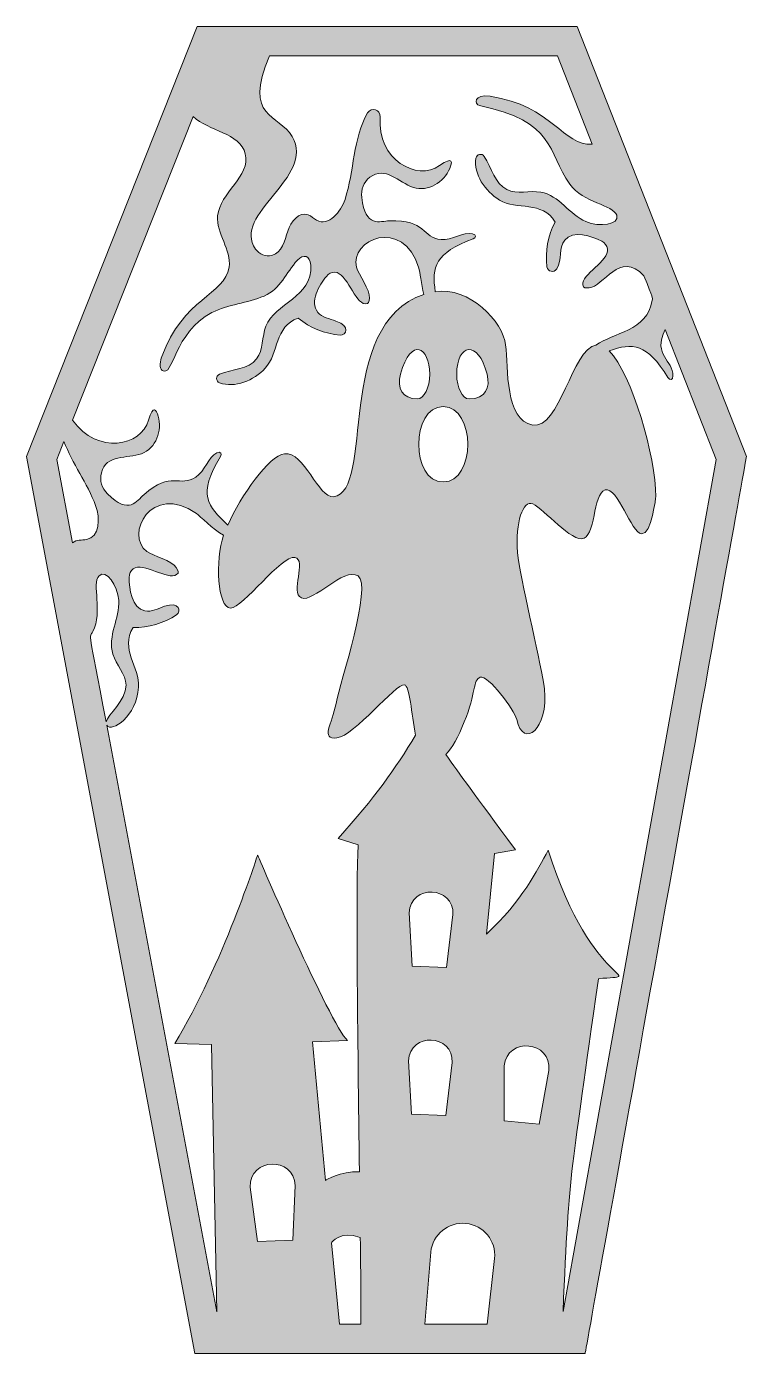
# Model space of a CAD drawing. Extents: x 647 to 1353, y -1650 to -350.
import ezdxf

# ---------------------------------------------------------------- set-up
doc = ezdxf.new("R2010")
doc.units = 0
doc.header["$MEASUREMENT"] = 0
doc.layers.add('Livello 1', color=7, linetype='Continuous', lineweight=0)

msp = doc.modelspace()

# ---------------------------------------------------------------- hatches: boundary and pattern name
at = {"layer": 'Livello 1', "true_color": 0x000000, "transparency": 33554687}
h = msp.add_hatch(color=18, dxfattribs=at)
h.dxf.hatch_style = 2
edge = h.paths.add_edge_path()
edge.add_spline(control_points=[(1172.9, -1608.9), (1179.1, -1463.3), (1180.8, -1476.8), (1207.5, -1282.9), (1257.9, -1277.7), (1203.2, -1297.2), (1158.4, -1156.9), (1147.6, -1176.4), (1133.2, -1206.7), (1097.8, -1239.1), (1097.8, -1239.1), (1105.7, -1160.2), (1105.7, -1160.2), (1105.7, -1160.2), (1126.4, -1156.6), (1126.4, -1156.6), (1085, -1100.4), (1071.9, -1083.1), (1058.2, -1063.1), (1064.4, -1057), (1070.1, -1046.2), (1076.2, -1031.2), (1087.8, -1003.2), (1084.5, -989.9), (1091.9, -987.5), (1099.4, -985), (1125.4, -1019.3), (1127.5, -1028.8), (1134.1, -1058.5), (1158.9, -1037.9), (1154.7, -999), (1152.4, -977.5), (1133.2, -901.5), (1129.1, -870.9), (1125, -840.4), (1132.4, -816.4), (1141.5, -817.2), (1150.6, -818.1), (1177, -851.9), (1191.1, -851.9), (1205.1, -851.9), (1201.8, -807.3), (1214.2, -804), (1226.6, -800.7), (1239.8, -846.2), (1249.8, -847), (1259.7, -847.8), (1263.8, -810.6), (1263.8, -810.6), (1263.8, -771.4), (1240.4, -690.4), (1218.1, -667.8), (1241.1, -659.5), (1255.2, -660.5), (1275.6, -693.8), (1277.4, -696.6), (1280.5, -696.5), (1280.6, -692.3), (1280.9, -676.4), (1260.4, -672.9), (1272.9, -646.9), (1272.9, -646.9), (1322.9, -774.2), (1322.9, -774.2), (1322.9, -774.2), (1172.9, -1608.9), (1172.9, -1608.9)], knot_values=[0, 0, 0, 0, 1, 1, 1, 2, 2, 2, 3, 3, 3, 4, 4, 4, 5, 5, 5, 6, 6, 6, 7, 7, 7, 8, 8, 8, 9, 9, 9, 10, 10, 10, 11, 11, 11, 12, 12, 12, 13, 13, 13, 14, 14, 14, 15, 15, 15, 16, 16, 16, 17, 17, 17, 18, 18, 18, 19, 19, 19, 20, 20, 20, 21, 21, 21, 22, 22, 22, 22], degree=3, periodic=0)
edge = h.paths.add_edge_path()
edge.add_spline(control_points=[(726, -1034.6), (730.9, -1041.9), (755.2, -1025.9), (757.2, -997.3), (758.6, -977.7), (738.6, -959.9), (751.7, -938.9), (766.8, -939.2), (781.9, -934.7), (794.4, -926.2), (798.9, -923.2), (797.6, -912.8), (782.6, -918), (776.3, -920.3), (769.9, -923.8), (763.3, -922.4), (750.4, -919.8), (747.8, -900.9), (747.9, -889.7), (747.9, -886.4), (749.3, -883.3), (751.9, -881.3), (761.5, -874.3), (786.2, -893), (794.3, -887), (797.4, -884.7), (796, -883.3), (794.1, -880), (790.3, -873.4), (771, -868.5), (765.4, -864.4), (743.1, -848.2), (769.7, -796.4), (813.8, -827), (817.2, -829.3), (830.2, -842.9), (840.5, -848.4), (832, -872.8), (834.3, -919.7), (847.3, -919.7), (858.9, -919.7), (897.7, -867.6), (910.1, -870.1), (922.5, -872.6), (905.2, -904.8), (916.7, -909.8), (928.3, -914.7), (958.1, -879.2), (972.1, -888.3), (986.2, -897.4), (954.8, -992.4), (950.6, -1013.1), (946.5, -1033.7), (934.9, -1048.6), (951.5, -1046.9), (968, -1045.3), (1009.3, -993.2), (1017.6, -994.9), (1022.8, -995.9), (1024.4, -1023.1), (1028.5, -1044.2), (1008.4, -1077.4), (988.9, -1105.2), (952.6, -1145.5), (952.6, -1145.5), (972.4, -1151.6), (972.4, -1151.6), (969.7, -1178.7), (971.8, -1343.2), (973.5, -1472), (954.6, -1471.1), (940.4, -1480.4), (940.4, -1480.4), (940.4, -1480.4), (927.5, -1344.8), (927.5, -1344.8), (927.5, -1344.8), (961.8, -1343.5), (961.8, -1343.5), (944.5, -1326.6), (873.7, -1161.8), (873.7, -1161.8), (873.7, -1161.8), (839.5, -1269.2), (792.7, -1346.3), (792.7, -1346.3), (828.6, -1347.3), (828.6, -1347.3), (828.6, -1347.3), (833.9, -1609.2), (833.9, -1609.2), (833.9, -1609.2), (726, -1034.6), (726, -1034.6)], knot_values=[0, 0, 0, 0, 1, 1, 1, 2, 2, 2, 3, 3, 3, 4, 4, 4, 5, 5, 5, 6, 6, 6, 7, 7, 7, 8, 8, 8, 9, 9, 9, 10, 10, 10, 11, 11, 11, 12, 12, 12, 13, 13, 13, 14, 14, 14, 15, 15, 15, 16, 16, 16, 17, 17, 17, 18, 18, 18, 19, 19, 19, 20, 20, 20, 21, 21, 21, 22, 22, 22, 23, 23, 23, 24, 24, 24, 25, 25, 25, 26, 26, 26, 27, 27, 27, 28, 28, 28, 29, 29, 29, 30, 30, 30, 31, 31, 31, 31], degree=3, periodic=0)
edge = h.paths.add_edge_path()
edge.add_spline(control_points=[(684.1, -756.5), (692.1, -777.8), (707, -797.6), (715.1, -819.4), (719.8, -831.7), (719, -850.2), (706.1, -852.7), (701.5, -853.6), (696.6, -852), (692.5, -855.9), (692.5, -855.9), (677.1, -774.2), (677.1, -774.2), (677.1, -774.2), (684.1, -756.5), (684.1, -756.5)], knot_values=[0, 0, 0, 0, 1, 1, 1, 2, 2, 2, 3, 3, 3, 4, 4, 4, 5, 5, 5, 5], degree=3, periodic=0)
edge = h.paths.add_edge_path()
edge.add_spline(control_points=[(1068.8, -690.5), (1068.8, -660.6), (1090, -656.4), (1098.5, -690.5), (1101.8, -703.8), (1097.4, -714.8), (1080.9, -714.8), (1074.2, -714.8), (1068.8, -703.9), (1068.8, -690.5)], knot_values=[0, 0, 0, 0, 1, 1, 1, 2, 2, 2, 3, 3, 3, 3], degree=3, periodic=0)
edge = h.paths.add_edge_path()
edge.add_spline(control_points=[(1055.6, -722.4), (1087.6, -722.4), (1087.6, -796.2), (1055.6, -796.2), (1023.5, -796.2), (1023.5, -722.4), (1055.6, -722.4)], knot_values=[0, 0, 0, 0, 1, 1, 1, 2, 2, 2, 2], degree=3, periodic=0)
edge = h.paths.add_edge_path()
edge.add_spline(control_points=[(1013.7, -690.5), (1024.2, -653.1), (1042.3, -664.1), (1042.3, -690.5), (1042.3, -703.9), (1036.9, -714.8), (1030.2, -714.8), (1015.9, -714.8), (1009.8, -704.3), (1013.7, -690.5)], knot_values=[0, 0, 0, 0, 1, 1, 1, 2, 2, 2, 3, 3, 3, 3], degree=3, periodic=0)
edge = h.paths.add_edge_path()
edge.add_spline(control_points=[(725.4, -1031.2), (707.7, -936.9), (708.6, -949.5), (712.2, -942.8), (722.6, -923.4), (710.9, -895.9), (718.4, -888.2), (725.4, -881.1), (736.6, -897.7), (737.7, -912.1), (738.9, -929.8), (726.5, -947.3), (732, -964.8), (735.3, -975.4), (744.6, -984.2), (744.9, -995.4), (745.1, -1010.4), (727, -1023.9), (725.4, -1031.2)], knot_values=[0, 0, 0, 0, 1, 1, 1, 2, 2, 2, 3, 3, 3, 4, 4, 4, 5, 5, 5, 6, 6, 6, 6], degree=3, periodic=0)
edge = h.paths.add_edge_path()
edge.add_spline(control_points=[(844.5, -838.5), (824.7, -819.4), (814.4, -808.9), (837.4, -771.4), (839.1, -768.7), (837.5, -765.9), (833.8, -767.7), (825.2, -771.9), (822, -785.6), (813.3, -791.4), (797.5, -802), (789.4, -784.7), (762.2, -808.7), (755.5, -814.5), (747.9, -829.3), (726.8, -807.7), (721.4, -802.2), (718.7, -795), (720.7, -787.3), (725.5, -768.6), (745.7, -773.7), (760.1, -768.5), (774.2, -763.3), (780.6, -745.6), (776.4, -731.6), (774.7, -725.9), (771.6, -719.4), (766.9, -735.8), (759.6, -760.8), (717.3, -770.2), (692.4, -735.7), (692.4, -735.7), (810.5, -438), (810.5, -438), (825.7, -453), (856.5, -453.7), (861.7, -474.7), (867.2, -496.9), (836.7, -512.7), (834.6, -535.5), (833, -552.8), (848.4, -568.5), (845.8, -585.7), (841.6, -613), (800.8, -616), (779.9, -673.3), (778.5, -676.9), (777, -684.7), (780.3, -686.9), (791.3, -694.6), (791.5, -649.6), (829, -630.3), (845.1, -622), (863.6, -621.1), (880.1, -614), (896.4, -607), (901.6, -591.1), (912.7, -579), (918.7, -572.5), (925.1, -574.4), (925.8, -583.7), (928, -615.3), (890.4, -621.2), (881.9, -643.5), (877.8, -653.9), (879.6, -666.6), (872.8, -675.5), (864.6, -686.1), (848.9, -685.6), (836.4, -690.7), (832.6, -692.2), (832.7, -697.5), (836.5, -699), (851.1, -704.6), (870.1, -696.9), (881.3, -684.6), (894.6, -670.2), (890.1, -643.8), (913.4, -635.6), (925, -645.2), (939.7, -651.1), (954.7, -652.3), (960.3, -652.8), (965.3, -643.8), (950.5, -638.5), (944.2, -636.3), (937, -635.1), (932.8, -630), (924.3, -619.8), (934, -603.5), (941.1, -594.8), (943.1, -592.2), (946.2, -590.6), (949.5, -590.7), (961.3, -591.2), (969.1, -621.2), (979.1, -621.6), (982.9, -621.7), (982.7, -619.7), (983.3, -616), (984.4, -608.5), (972.4, -592.6), (970.6, -585.9), (963.2, -559.4), (1016.4, -535.4), (1031.8, -586.8), (1032.7, -590), (1034, -602.2), (1036.7, -612.5), (948.1, -641.7), (989.1, -806.1), (948.1, -810.6), (933.3, -812.3), (919.2, -766), (900.2, -768.5), (884.8, -770.5), (857.3, -809.7), (844.5, -838.5)], knot_values=[0, 0, 0, 0, 1, 1, 1, 2, 2, 2, 3, 3, 3, 4, 4, 4, 5, 5, 5, 6, 6, 6, 7, 7, 7, 8, 8, 8, 9, 9, 9, 10, 10, 10, 11, 11, 11, 12, 12, 12, 13, 13, 13, 14, 14, 14, 15, 15, 15, 16, 16, 16, 17, 17, 17, 18, 18, 18, 19, 19, 19, 20, 20, 20, 21, 21, 21, 22, 22, 22, 23, 23, 23, 24, 24, 24, 25, 25, 25, 26, 26, 26, 27, 27, 27, 28, 28, 28, 29, 29, 29, 30, 30, 30, 31, 31, 31, 32, 32, 32, 33, 33, 33, 34, 34, 34, 35, 35, 35, 36, 36, 36, 37, 37, 37, 38, 38, 38, 39, 39, 39, 39], degree=3, periodic=0)
edge = h.paths.add_edge_path()
edge.add_spline(control_points=[(1058.8, -1271.8), (1058.8, -1271.8), (1025.2, -1270.4), (1025.2, -1270.4), (1025.2, -1270.4), (1022.3, -1218.2), (1022.3, -1218.2), (1023.5, -1190), (1066.3, -1191.8), (1065.1, -1220.1), (1065.1, -1220.1), (1058.8, -1271.8), (1058.8, -1271.8)], knot_values=[0, 0, 0, 0, 1, 1, 1, 2, 2, 2, 3, 3, 3, 4, 4, 4, 4], degree=3, periodic=0)
edge = h.paths.add_edge_path()
edge.add_spline(control_points=[(1021.6, -1363.3), (1022.8, -1335), (1065.5, -1336.8), (1064.3, -1365.1), (1064.3, -1365.1), (1058, -1416.9), (1058, -1416.9), (1058, -1416.9), (1024.4, -1415.5), (1024.4, -1415.5), (1024.4, -1415.5), (1021.6, -1363.3), (1021.6, -1363.3)], knot_values=[0, 0, 0, 0, 1, 1, 1, 2, 2, 2, 3, 3, 3, 4, 4, 4, 4], degree=3, periodic=0)
edge = h.paths.add_edge_path()
edge.add_spline(control_points=[(946.2, -1541.6), (946.2, -1541.6), (954, -1529.3), (974.3, -1536.3), (974.8, -1575.7), (975.1, -1606.6), (974.9, -1621.4), (974.9, -1621.4), (953.9, -1621.4), (953.9, -1621.4), (953.9, -1621.4), (946.2, -1541.6), (946.2, -1541.6)], knot_values=[0, 0, 0, 0, 1, 1, 1, 2, 2, 2, 3, 3, 3, 4, 4, 4, 4], degree=3, periodic=0)
edge = h.paths.add_edge_path()
edge.add_spline(control_points=[(910.6, -1485.6), (910.6, -1485.6), (908.2, -1539.1), (908.2, -1539.1), (908.2, -1539.1), (873.6, -1540.2), (873.6, -1540.2), (873.6, -1540.2), (866.6, -1487), (866.6, -1487), (865.6, -1458), (909.6, -1456.5), (910.6, -1485.6)], knot_values=[0, 0, 0, 0, 1, 1, 1, 2, 2, 2, 3, 3, 3, 4, 4, 4, 4], degree=3, periodic=0)
edge = h.paths.add_edge_path()
edge.add_spline(control_points=[(1105.9, -1556.9), (1105.9, -1556.9), (1098.5, -1621.4), (1098.5, -1621.4), (1098.5, -1621.4), (1037.4, -1621.4), (1037.4, -1621.4), (1037.4, -1621.4), (1043.4, -1550.7), (1043.4, -1550.7), (1045.1, -1533.5), (1060.5, -1520.9), (1077.8, -1522.6), (1095, -1524.3), (1107.6, -1539.7), (1105.9, -1556.9)], knot_values=[0, 0, 0, 0, 1, 1, 1, 2, 2, 2, 3, 3, 3, 4, 4, 4, 5, 5, 5, 5], degree=3, periodic=0)
edge = h.paths.add_edge_path()
edge.add_spline(control_points=[(1115.2, -1422), (1115.2, -1422), (1115.2, -1368.3), (1115.2, -1368.3), (1118.1, -1339.4), (1161.9, -1343.7), (1159, -1372.7), (1159, -1372.7), (1149.5, -1425.4), (1149.5, -1425.4), (1149.5, -1425.4), (1115.2, -1422), (1115.2, -1422)], knot_values=[0, 0, 0, 0, 1, 1, 1, 2, 2, 2, 3, 3, 3, 4, 4, 4, 4], degree=3, periodic=0)
edge = h.paths.add_edge_path()
edge.add_spline(control_points=[(1201.4, -465.2), (1173.2, -467.5), (1162.4, -427.4), (1101.4, -418.3), (1085.4, -415.8), (1085.6, -426.3), (1091.2, -427.5), (1165.2, -442.5), (1157.6, -472.9), (1179.6, -504.5), (1192.3, -522.7), (1222.1, -524.6), (1225.5, -534.9), (1228.7, -544.3), (1208.5, -546.7), (1195.4, -541.1), (1179.1, -534.3), (1169.2, -515.2), (1151.1, -512.2), (1140.1, -510.4), (1128, -514.7), (1118, -509.8), (1105.9, -503.9), (1103.2, -488.4), (1095.7, -477.2), (1093.5, -473.8), (1088.3, -475), (1087.6, -479), (1085.1, -494.4), (1096.5, -511.4), (1110.7, -520), (1127.5, -530.1), (1152.5, -520.3), (1165.2, -541.5), (1158.1, -554.8), (1155.3, -570.4), (1157.2, -585.3), (1157.7, -590.2), (1164.2, -591.6), (1166.8, -587.4), (1172.4, -578.1), (1168.3, -567.2), (1174.6, -559.3), (1182.8, -549.1), (1200.8, -555.2), (1210.8, -560.4), (1213.7, -561.9), (1215.9, -564.6), (1216.5, -567.8), (1218.4, -579.5), (1190.5, -593.1), (1192.2, -603.1), (1192.8, -606.8), (1194.7, -606.2), (1198.5, -606), (1212.5, -605.2), (1228.3, -568.7), (1252.2, -594.2), (1261.3, -617.5), (1260.8, -615.1), (1260.3, -618.1), (1255.5, -648.5), (1221.8, -650.1), (1205.2, -662), (1182, -665.7), (1169.5, -745.2), (1143.2, -740.4), (1115.9, -735.4), (1119.2, -685), (1116.7, -661.9), (1114.3, -639.2), (1081, -604.5), (1047.8, -609.8), (1044.3, -585.5), (1047.4, -571.7), (1084.8, -558.1), (1087.9, -557), (1088.4, -553.9), (1084.4, -553), (1075.1, -550.9), (1064, -559.6), (1053.6, -558.7), (1034.6, -557.1), (1039.1, -538.6), (1002.8, -540.3), (993.9, -540.7), (978.9, -547.6), (975.8, -517.5), (975, -509.8), (977.4, -502.5), (983.7, -497.7), (999.1, -486.1), (1011.7, -502.7), (1026.3, -507.6), (1040.5, -512.4), (1056.5, -502.5), (1062, -489), (1064.3, -483.5), (1065.9, -476.4), (1051.9, -486.3), (1030, -501.8), (990.6, -480.7), (993.8, -438.5), (994.3, -431.4), (985, -428.6), (981.4, -434.7), (967.2, -459.5), (968.4, -491.5), (959.4, -519.3), (955.3, -531.9), (943.2, -545.9), (931.5, -539.8), (928.6, -538.2), (926.4, -535.7), (923.3, -534.5), (914.4, -531), (906.2, -541.2), (903.3, -550.4), (900.3, -559.8), (897.7, -571.5), (887.8, -574.2), (881.8, -575.9), (875.4, -573.2), (871.8, -568.1), (847.4, -534.1), (931, -497.8), (907.7, -457.8), (894.6, -435.3), (859.2, -440.6), (885.3, -378.6), (885.3, -378.6), (1167.4, -378.6), (1167.4, -378.6), (1167.4, -378.6), (1201.4, -465.2), (1201.4, -465.2)], knot_values=[0, 0, 0, 0, 1, 1, 1, 2, 2, 2, 3, 3, 3, 4, 4, 4, 5, 5, 5, 6, 6, 6, 7, 7, 7, 8, 8, 8, 9, 9, 9, 10, 10, 10, 11, 11, 11, 12, 12, 12, 13, 13, 13, 14, 14, 14, 15, 15, 15, 16, 16, 16, 17, 17, 17, 18, 18, 18, 19, 19, 19, 20, 20, 20, 21, 21, 21, 22, 22, 22, 23, 23, 23, 24, 24, 24, 25, 25, 25, 26, 26, 26, 27, 27, 27, 28, 28, 28, 29, 29, 29, 30, 30, 30, 31, 31, 31, 32, 32, 32, 33, 33, 33, 34, 34, 34, 35, 35, 35, 36, 36, 36, 37, 37, 37, 38, 38, 38, 39, 39, 39, 40, 40, 40, 41, 41, 41, 42, 42, 42, 43, 43, 43, 44, 44, 44, 45, 45, 45, 45], degree=3, periodic=0)
edge = h.paths.add_edge_path()
edge.add_spline(control_points=[(1186.9, -350), (1186.9, -350), (814.5, -350), (814.5, -350), (814.5, -350), (647.4, -771.3), (647.4, -771.3), (647.4, -771.3), (812.4, -1650), (812.4, -1650), (812.4, -1650), (1194.6, -1650), (1194.6, -1650), (1195.3, -1645.9), (1351.3, -778.2), (1352.6, -771.3), (1352.6, -771.3), (1186.9, -350), (1186.9, -350)], knot_values=[0, 0, 0, 0, 1, 1, 1, 2, 2, 2, 3, 3, 3, 4, 4, 4, 5, 5, 5, 6, 6, 6, 6], degree=3, periodic=0)

# ---------------------------------------------------------------- linework, layer by layer
at = {"layer": 'Livello 1'}
for points, knots in [([(1186.9, -350), (1186.9, -350), (814.5, -350), (814.5, -350), (814.5, -350), (647.4, -771.3), (647.4, -771.3), (647.4, -771.3), (812.4, -1650), (812.4, -1650), (812.4, -1650), (1194.6, -1650), (1194.6, -1650), (1195.3, -1645.9), (1351.3, -778.2), (1352.6, -771.3), (1352.6, -771.3), (1186.9, -350), (1186.9, -350)], [0, 0, 0, 0, 1, 1, 1, 2, 2, 2, 3, 3, 3, 4, 4, 4, 5, 5, 5, 6, 6, 6, 6]), ([(1201.4, -465.2), (1173.2, -467.5), (1162.4, -427.4), (1101.4, -418.3), (1085.4, -415.8), (1085.6, -426.3), (1091.2, -427.5), (1165.2, -442.5), (1157.6, -472.9), (1179.6, -504.5), (1192.3, -522.7), (1222.1, -524.6), (1225.5, -534.9), (1228.7, -544.3), (1208.5, -546.7), (1195.4, -541.1), (1179.1, -534.3), (1169.2, -515.2), (1151.1, -512.2), (1140.1, -510.4), (1128, -514.7), (1118, -509.8), (1105.9, -503.9), (1103.2, -488.4), (1095.7, -477.2), (1093.5, -473.8), (1088.3, -475), (1087.6, -479), (1085.1, -494.4), (1096.5, -511.4), (1110.7, -520), (1127.5, -530.1), (1152.5, -520.3), (1165.2, -541.5), (1158.1, -554.8), (1155.3, -570.4), (1157.2, -585.3), (1157.7, -590.2), (1164.2, -591.6), (1166.8, -587.4), (1172.4, -578.1), (1168.3, -567.2), (1174.6, -559.3), (1182.8, -549.1), (1200.8, -555.2), (1210.8, -560.4), (1213.7, -561.9), (1215.9, -564.6), (1216.5, -567.8), (1218.4, -579.5), (1190.5, -593.1), (1192.2, -603.1), (1192.8, -606.8), (1194.7, -606.2), (1198.5, -606), (1212.5, -605.2), (1228.3, -568.7), (1252.2, -594.2), (1261.3, -617.5), (1260.8, -615.1), (1260.3, -618.1), (1255.5, -648.5), (1221.8, -650.1), (1205.2, -662), (1182, -665.7), (1169.5, -745.2), (1143.2, -740.4), (1115.9, -735.4), (1119.2, -685), (1116.7, -661.9), (1114.3, -639.2), (1081, -604.5), (1047.8, -609.8), (1044.3, -585.5), (1047.4, -571.7), (1084.8, -558.1), (1087.9, -557), (1088.4, -553.9), (1084.4, -553), (1075.1, -550.9), (1064, -559.6), (1053.6, -558.7), (1034.6, -557.1), (1039.1, -538.6), (1002.8, -540.3), (993.9, -540.7), (978.9, -547.6), (975.8, -517.5), (975, -509.8), (977.4, -502.5), (983.7, -497.7), (999.1, -486.1), (1011.7, -502.7), (1026.3, -507.6), (1040.5, -512.4), (1056.5, -502.5), (1062, -489), (1064.3, -483.5), (1065.9, -476.4), (1051.9, -486.3), (1030, -501.8), (990.6, -480.7), (993.8, -438.5), (994.3, -431.4), (985, -428.6), (981.4, -434.7), (967.2, -459.5), (968.4, -491.5), (959.4, -519.3), (955.3, -531.9), (943.2, -545.9), (931.5, -539.8), (928.6, -538.2), (926.4, -535.7), (923.3, -534.5), (914.4, -531), (906.2, -541.2), (903.3, -550.4), (900.3, -559.8), (897.7, -571.5), (887.8, -574.2), (881.8, -575.9), (875.4, -573.2), (871.8, -568.1), (847.4, -534.1), (931, -497.8), (907.7, -457.8), (894.6, -435.3), (859.2, -440.6), (885.3, -378.6), (885.3, -378.6), (1167.4, -378.6), (1167.4, -378.6), (1167.4, -378.6), (1201.4, -465.2), (1201.4, -465.2)], [0, 0, 0, 0, 1, 1, 1, 2, 2, 2, 3, 3, 3, 4, 4, 4, 5, 5, 5, 6, 6, 6, 7, 7, 7, 8, 8, 8, 9, 9, 9, 10, 10, 10, 11, 11, 11, 12, 12, 12, 13, 13, 13, 14, 14, 14, 15, 15, 15, 16, 16, 16, 17, 17, 17, 18, 18, 18, 19, 19, 19, 20, 20, 20, 21, 21, 21, 22, 22, 22, 23, 23, 23, 24, 24, 24, 25, 25, 25, 26, 26, 26, 27, 27, 27, 28, 28, 28, 29, 29, 29, 30, 30, 30, 31, 31, 31, 32, 32, 32, 33, 33, 33, 34, 34, 34, 35, 35, 35, 36, 36, 36, 37, 37, 37, 38, 38, 38, 39, 39, 39, 40, 40, 40, 41, 41, 41, 42, 42, 42, 43, 43, 43, 44, 44, 44, 45, 45, 45, 45]), ([(844.5, -838.5), (824.7, -819.4), (814.4, -808.9), (837.4, -771.4), (839.1, -768.7), (837.5, -765.9), (833.8, -767.7), (825.2, -771.9), (822, -785.6), (813.3, -791.4), (797.5, -802), (789.4, -784.7), (762.2, -808.7), (755.5, -814.5), (747.9, -829.3), (726.8, -807.7), (721.4, -802.2), (718.7, -795), (720.7, -787.3), (725.5, -768.6), (745.7, -773.7), (760.1, -768.5), (774.2, -763.3), (780.6, -745.6), (776.4, -731.6), (774.7, -725.9), (771.6, -719.4), (766.9, -735.8), (759.6, -760.8), (717.3, -770.2), (692.4, -735.7), (692.4, -735.7), (810.5, -438), (810.5, -438), (825.7, -453), (856.5, -453.7), (861.7, -474.7), (867.2, -496.9), (836.7, -512.7), (834.6, -535.5), (833, -552.8), (848.4, -568.5), (845.8, -585.7), (841.6, -613), (800.8, -616), (779.9, -673.3), (778.5, -676.9), (777, -684.7), (780.3, -686.9), (791.3, -694.6), (791.5, -649.6), (829, -630.3), (845.1, -622), (863.6, -621.1), (880.1, -614), (896.4, -607), (901.6, -591.1), (912.7, -579), (918.7, -572.5), (925.1, -574.4), (925.8, -583.7), (928, -615.3), (890.4, -621.2), (881.9, -643.5), (877.8, -653.9), (879.6, -666.6), (872.8, -675.5), (864.6, -686.1), (848.9, -685.6), (836.4, -690.7), (832.6, -692.2), (832.7, -697.5), (836.5, -699), (851.1, -704.6), (870.1, -696.9), (881.3, -684.6), (894.6, -670.2), (890.1, -643.8), (913.4, -635.6), (925, -645.2), (939.7, -651.1), (954.7, -652.3), (960.3, -652.8), (965.3, -643.8), (950.5, -638.5), (944.2, -636.3), (937, -635.1), (932.8, -630), (924.3, -619.8), (934, -603.5), (941.1, -594.8), (943.1, -592.2), (946.2, -590.6), (949.5, -590.7), (961.3, -591.2), (969.1, -621.2), (979.1, -621.6), (982.9, -621.7), (982.7, -619.7), (983.3, -616), (984.4, -608.5), (972.4, -592.6), (970.6, -585.9), (963.2, -559.4), (1016.4, -535.4), (1031.8, -586.8), (1032.7, -590), (1034, -602.2), (1036.7, -612.5), (948.1, -641.7), (989.1, -806.1), (948.1, -810.6), (933.3, -812.3), (919.2, -766), (900.2, -768.5), (884.8, -770.5), (857.3, -809.7), (844.5, -838.5)], [0, 0, 0, 0, 1, 1, 1, 2, 2, 2, 3, 3, 3, 4, 4, 4, 5, 5, 5, 6, 6, 6, 7, 7, 7, 8, 8, 8, 9, 9, 9, 10, 10, 10, 11, 11, 11, 12, 12, 12, 13, 13, 13, 14, 14, 14, 15, 15, 15, 16, 16, 16, 17, 17, 17, 18, 18, 18, 19, 19, 19, 20, 20, 20, 21, 21, 21, 22, 22, 22, 23, 23, 23, 24, 24, 24, 25, 25, 25, 26, 26, 26, 27, 27, 27, 28, 28, 28, 29, 29, 29, 30, 30, 30, 31, 31, 31, 32, 32, 32, 33, 33, 33, 34, 34, 34, 35, 35, 35, 36, 36, 36, 37, 37, 37, 38, 38, 38, 39, 39, 39, 39]), ([(1172.9, -1608.9), (1179.1, -1463.3), (1180.8, -1476.8), (1207.5, -1282.9), (1257.9, -1277.7), (1203.2, -1297.2), (1158.4, -1156.9), (1147.6, -1176.4), (1133.2, -1206.7), (1097.8, -1239.1), (1097.8, -1239.1), (1105.7, -1160.2), (1105.7, -1160.2), (1105.7, -1160.2), (1126.4, -1156.6), (1126.4, -1156.6), (1085, -1100.4), (1071.9, -1083.1), (1058.2, -1063.1), (1064.4, -1057), (1070.1, -1046.2), (1076.2, -1031.2), (1087.8, -1003.2), (1084.5, -989.9), (1091.9, -987.5), (1099.4, -985), (1125.4, -1019.3), (1127.5, -1028.8), (1134.1, -1058.5), (1158.9, -1037.9), (1154.7, -999), (1152.4, -977.5), (1133.2, -901.5), (1129.1, -870.9), (1125, -840.4), (1132.4, -816.4), (1141.5, -817.2), (1150.6, -818.1), (1177, -851.9), (1191.1, -851.9), (1205.1, -851.9), (1201.8, -807.3), (1214.2, -804), (1226.6, -800.7), (1239.8, -846.2), (1249.8, -847), (1259.7, -847.8), (1263.8, -810.6), (1263.8, -810.6), (1263.8, -771.4), (1240.4, -690.4), (1218.1, -667.8), (1241.1, -659.5), (1255.2, -660.5), (1275.6, -693.8), (1277.4, -696.6), (1280.5, -696.5), (1280.6, -692.3), (1280.9, -676.4), (1260.4, -672.9), (1272.9, -646.9), (1272.9, -646.9), (1322.9, -774.2), (1322.9, -774.2), (1322.9, -774.2), (1172.9, -1608.9), (1172.9, -1608.9)], [0, 0, 0, 0, 1, 1, 1, 2, 2, 2, 3, 3, 3, 4, 4, 4, 5, 5, 5, 6, 6, 6, 7, 7, 7, 8, 8, 8, 9, 9, 9, 10, 10, 10, 11, 11, 11, 12, 12, 12, 13, 13, 13, 14, 14, 14, 15, 15, 15, 16, 16, 16, 17, 17, 17, 18, 18, 18, 19, 19, 19, 20, 20, 20, 21, 21, 21, 22, 22, 22, 22]), ([(1013.7, -690.5), (1024.2, -653.1), (1042.3, -664.1), (1042.3, -690.5), (1042.3, -703.9), (1036.9, -714.8), (1030.2, -714.8), (1015.9, -714.8), (1009.8, -704.3), (1013.7, -690.5)], [0, 0, 0, 0, 1, 1, 1, 2, 2, 2, 3, 3, 3, 3]), ([(1068.8, -690.5), (1068.8, -660.6), (1090, -656.4), (1098.5, -690.5), (1101.8, -703.8), (1097.4, -714.8), (1080.9, -714.8), (1074.2, -714.8), (1068.8, -703.9), (1068.8, -690.5)], [0, 0, 0, 0, 1, 1, 1, 2, 2, 2, 3, 3, 3, 3]), ([(1055.6, -722.4), (1087.6, -722.4), (1087.6, -796.2), (1055.6, -796.2), (1023.5, -796.2), (1023.5, -722.4), (1055.6, -722.4)], [0, 0, 0, 0, 1, 1, 1, 2, 2, 2, 2]), ([(684.1, -756.5), (692.1, -777.8), (707, -797.6), (715.1, -819.4), (719.8, -831.7), (719, -850.2), (706.1, -852.7), (701.5, -853.6), (696.6, -852), (692.5, -855.9), (692.5, -855.9), (677.1, -774.2), (677.1, -774.2), (677.1, -774.2), (684.1, -756.5), (684.1, -756.5)], [0, 0, 0, 0, 1, 1, 1, 2, 2, 2, 3, 3, 3, 4, 4, 4, 5, 5, 5, 5]), ([(726, -1034.6), (730.9, -1041.9), (755.2, -1025.9), (757.2, -997.3), (758.6, -977.7), (738.6, -959.9), (751.7, -938.9), (766.8, -939.2), (781.9, -934.7), (794.4, -926.2), (798.9, -923.2), (797.6, -912.8), (782.6, -918), (776.3, -920.3), (769.9, -923.8), (763.3, -922.4), (750.4, -919.8), (747.8, -900.9), (747.9, -889.7), (747.9, -886.4), (749.3, -883.3), (751.9, -881.3), (761.5, -874.3), (786.2, -893), (794.3, -887), (797.4, -884.7), (796, -883.3), (794.1, -880), (790.3, -873.4), (771, -868.5), (765.4, -864.4), (743.1, -848.2), (769.7, -796.4), (813.8, -827), (817.2, -829.3), (830.2, -842.9), (840.5, -848.4), (832, -872.8), (834.3, -919.7), (847.3, -919.7), (858.9, -919.7), (897.7, -867.6), (910.1, -870.1), (922.5, -872.6), (905.2, -904.8), (916.7, -909.8), (928.3, -914.7), (958.1, -879.2), (972.1, -888.3), (986.2, -897.4), (954.8, -992.4), (950.6, -1013.1), (946.5, -1033.7), (934.9, -1048.6), (951.5, -1046.9), (968, -1045.3), (1009.3, -993.2), (1017.6, -994.9), (1022.8, -995.9), (1024.4, -1023.1), (1028.5, -1044.2), (1008.4, -1077.4), (988.9, -1105.2), (952.6, -1145.5), (952.6, -1145.5), (972.4, -1151.6), (972.4, -1151.6), (969.7, -1178.7), (971.8, -1343.2), (973.5, -1472), (954.6, -1471.1), (940.4, -1480.4), (940.4, -1480.4), (940.4, -1480.4), (927.5, -1344.8), (927.5, -1344.8), (927.5, -1344.8), (961.8, -1343.5), (961.8, -1343.5), (944.5, -1326.6), (873.7, -1161.8), (873.7, -1161.8), (873.7, -1161.8), (839.5, -1269.2), (792.7, -1346.3), (792.7, -1346.3), (828.6, -1347.3), (828.6, -1347.3), (828.6, -1347.3), (833.9, -1609.2), (833.9, -1609.2), (833.9, -1609.2), (726, -1034.6), (726, -1034.6)], [0, 0, 0, 0, 1, 1, 1, 2, 2, 2, 3, 3, 3, 4, 4, 4, 5, 5, 5, 6, 6, 6, 7, 7, 7, 8, 8, 8, 9, 9, 9, 10, 10, 10, 11, 11, 11, 12, 12, 12, 13, 13, 13, 14, 14, 14, 15, 15, 15, 16, 16, 16, 17, 17, 17, 18, 18, 18, 19, 19, 19, 20, 20, 20, 21, 21, 21, 22, 22, 22, 23, 23, 23, 24, 24, 24, 25, 25, 25, 26, 26, 26, 27, 27, 27, 28, 28, 28, 29, 29, 29, 30, 30, 30, 31, 31, 31, 31]), ([(725.4, -1031.2), (707.7, -936.9), (708.6, -949.5), (712.2, -942.8), (722.6, -923.4), (710.9, -895.9), (718.4, -888.2), (725.4, -881.1), (736.6, -897.7), (737.7, -912.1), (738.9, -929.8), (726.5, -947.3), (732, -964.8), (735.3, -975.4), (744.6, -984.2), (744.9, -995.4), (745.1, -1010.4), (727, -1023.9), (725.4, -1031.2)], [0, 0, 0, 0, 1, 1, 1, 2, 2, 2, 3, 3, 3, 4, 4, 4, 5, 5, 5, 6, 6, 6, 6]), ([(1058.8, -1271.8), (1058.8, -1271.8), (1025.2, -1270.4), (1025.2, -1270.4), (1025.2, -1270.4), (1022.3, -1218.2), (1022.3, -1218.2), (1023.5, -1190), (1066.3, -1191.8), (1065.1, -1220.1), (1065.1, -1220.1), (1058.8, -1271.8), (1058.8, -1271.8)], [0, 0, 0, 0, 1, 1, 1, 2, 2, 2, 3, 3, 3, 4, 4, 4, 4]), ([(1021.6, -1363.3), (1022.8, -1335), (1065.5, -1336.8), (1064.3, -1365.1), (1064.3, -1365.1), (1058, -1416.9), (1058, -1416.9), (1058, -1416.9), (1024.4, -1415.5), (1024.4, -1415.5), (1024.4, -1415.5), (1021.6, -1363.3), (1021.6, -1363.3)], [0, 0, 0, 0, 1, 1, 1, 2, 2, 2, 3, 3, 3, 4, 4, 4, 4]), ([(1115.2, -1422), (1115.2, -1422), (1115.2, -1368.3), (1115.2, -1368.3), (1118.1, -1339.4), (1161.9, -1343.7), (1159, -1372.7), (1159, -1372.7), (1149.5, -1425.4), (1149.5, -1425.4), (1149.5, -1425.4), (1115.2, -1422), (1115.2, -1422)], [0, 0, 0, 0, 1, 1, 1, 2, 2, 2, 3, 3, 3, 4, 4, 4, 4]), ([(910.6, -1485.6), (910.6, -1485.6), (908.2, -1539.1), (908.2, -1539.1), (908.2, -1539.1), (873.6, -1540.2), (873.6, -1540.2), (873.6, -1540.2), (866.6, -1487), (866.6, -1487), (865.6, -1458), (909.6, -1456.5), (910.6, -1485.6)], [0, 0, 0, 0, 1, 1, 1, 2, 2, 2, 3, 3, 3, 4, 4, 4, 4]), ([(1105.9, -1556.9), (1105.9, -1556.9), (1098.5, -1621.4), (1098.5, -1621.4), (1098.5, -1621.4), (1037.4, -1621.4), (1037.4, -1621.4), (1037.4, -1621.4), (1043.4, -1550.7), (1043.4, -1550.7), (1045.1, -1533.5), (1060.5, -1520.9), (1077.8, -1522.6), (1095, -1524.3), (1107.6, -1539.7), (1105.9, -1556.9)], [0, 0, 0, 0, 1, 1, 1, 2, 2, 2, 3, 3, 3, 4, 4, 4, 5, 5, 5, 5]), ([(946.2, -1541.6), (946.2, -1541.6), (954, -1529.3), (974.3, -1536.3), (974.8, -1575.7), (975.1, -1606.6), (974.9, -1621.4), (974.9, -1621.4), (953.9, -1621.4), (953.9, -1621.4), (953.9, -1621.4), (946.2, -1541.6), (946.2, -1541.6)], [0, 0, 0, 0, 1, 1, 1, 2, 2, 2, 3, 3, 3, 4, 4, 4, 4])]:
    msp.add_open_spline(points, degree=3, knots=knots, dxfattribs=at)

doc.saveas('drawing.dxf')
